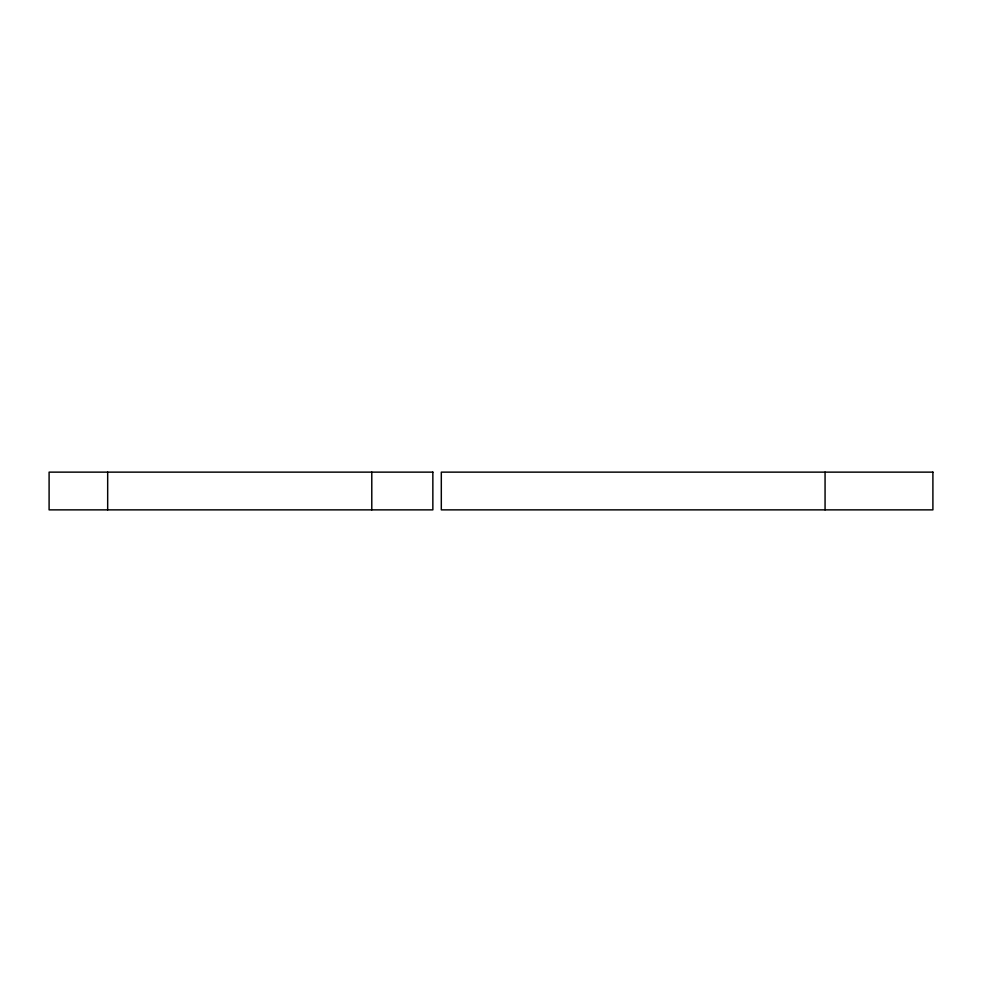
<?xml version="1.0" encoding="UTF-8"?>
<svg xmlns="http://www.w3.org/2000/svg" width="982" height="982" viewBox="0 0 982 982"><rect width="100%" height="100%" fill="white"/><g stroke="black" fill="none" stroke-linecap="round" stroke-linejoin="round"><path stroke-width="1.47" d="M825.064 472.133L825.064 509.867M371.785 472.133L371.785 509.867M107.676 472.133L107.676 509.867M432.853 472.133L49.1 472.133L49.1 509.867L432.853 509.867L432.853 472.133M932.9 472.133L441.311 472.133L441.311 509.867L932.9 509.867L932.9 472.133"/></g></svg>
